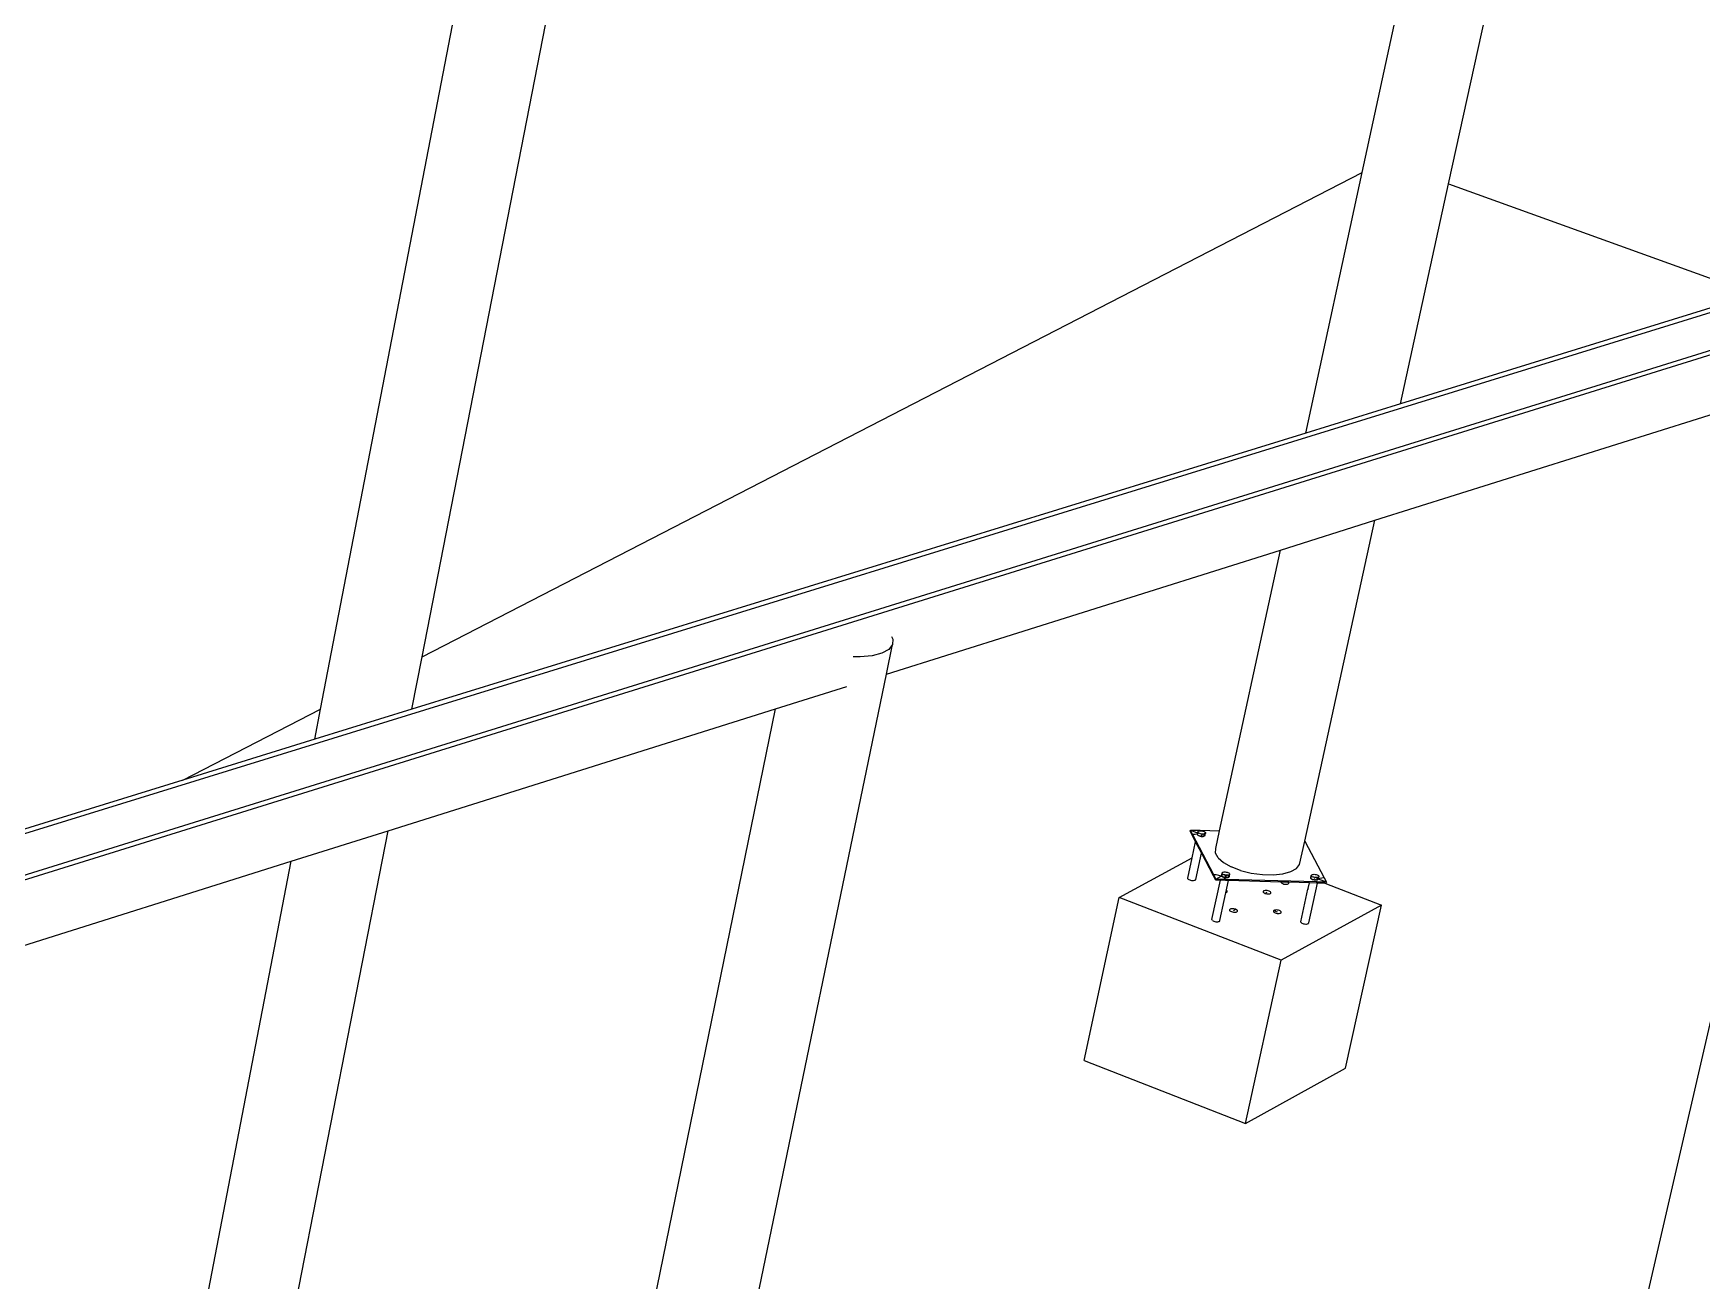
# Model space of a CAD drawing. Header units: inches. Extents: x -1339 to 1886, y -1058 to 789.
# Drawn here: x 1034.2 to 1274.2, y 290.7 to 470.2 of the extents above; entities that cross this region are included whole.
import ezdxf

# ---------------------------------------------------------------- set-up
doc = ezdxf.new("R2010")
doc.units = ezdxf.units.IN
doc.header["$MEASUREMENT"] = 0

msp = doc.modelspace()

# ---------------------------------------------------------------- linework, layer by layer
for p, q in [((1606.44, 532.39), (-531.31, -128.81)), ((-522.9, -135.29), (1614.06, 529.96)), ((1614.95, 529.68), (-521.92, -136.05)), ((1225.4, 450.18), (1239.31, 514.42)), ((1237.83, 448.54), (1251.77, 512.28)), ((1075.55, 372.95), (1097.94, 489.12)), ((1090.15, 380.47), (1110.9, 486.83)), ((1090.15, 380.47), (1225.4, 450.18)), ((1217.28, 412.66), (1225.4, 450.18)), ((1230.9, 416.87), (1237.83, 448.54)), ((1237.83, 448.54), (1281.9, 432.64)), ((1281.9, 432.64), (1230.9, 416.87)), ((1227.23, 400.12), (1297.21, 422.14)), ((1230.9, 416.87), (1217.28, 412.66)), ((1261.13, 265.57), (1296.06, 417.18)), ((1217.28, 412.66), (1088.68, 372.92)), ((1213.63, 395.84), (1227.23, 400.12)), ((1217.13, 353.95), (1227.23, 400.12)), ((1156.96, 378), (1213.63, 395.84)), ((1204.88, 355.43), (1213.63, 395.84)), ((1156.96, 378), (1157.84, 382.23)), ((1157.84, 382.23), (1157.28, 381.54)), ((1157.7, 383.38), (1157.9, 383)), ((1157.9, 383), (1157.84, 382.23)), ((1088.68, 372.92), (1090.15, 380.47)), ((1153.2, 380.45), (1152.16, 380.48)), ((1154.88, 380.62), (1153.2, 380.45)), ((1156.28, 380.99), (1154.88, 380.62)), ((1157.28, 381.54), (1156.28, 380.99)), ((1123.17, 214.82), (1156.96, 378)), ((1140.98, 372.97), (1151.28, 376.22)), ((1055.74, 362.74), (1075.55, 372.95)), ((1074.72, 368.6), (1075.55, 372.95)), ((1088.68, 372.92), (1074.72, 368.6)), ((1085.27, 355.44), (1140.98, 372.97)), ((1107.47, 209.05), (1140.98, 372.97)), ((1074.72, 368.6), (1055.74, 362.74)), ((1055.74, 362.74), (931.05, 324.2)), ((1069.47, 274.44), (1085.27, 355.44)), ((1071.33, 351.05), (1085.27, 355.44)), ((1200.64, 355.39), (1200.68, 355.55)), ((1200.97, 354.77), (1200.64, 355.39)), ((1201, 354.93), (1200.68, 355.55)), ((1200.68, 355.55), (1202.08, 355.51)), ((1200.68, 355.55), (1201.82, 355.11)), ((1200.68, 355.55), (1201.82, 355.11)), ((1200.68, 355.55), (1201.82, 355.11)), ((1201.71, 355.01), (1201.77, 355.28)), ((1201.77, 355.28), (1201.79, 355.33)), ((1201.78, 355.21), (1201.77, 355.28)), ((1201.83, 355.15), (1201.78, 355.21)), ((1201.79, 355.33), (1201.85, 355.38)), ((1201.85, 355.38), (1201.94, 355.41)), ((1201.94, 355.41), (1202.06, 355.43)), ((1202.06, 355.43), (1202.09, 355.43)), ((1202.09, 355.43), (1202.08, 355.51)), ((1202.08, 355.51), (1204.88, 355.43)), ((1202.09, 355.43), (1202.19, 355.44)), ((1202.19, 355.44), (1202.33, 355.43)), ((1202.33, 355.43), (1202.48, 355.4)), ((1202.48, 355.4), (1202.61, 355.36)), ((1202.61, 355.36), (1202.72, 355.3)), ((1202.72, 355.3), (1202.8, 355.25)), ((1202.8, 355.25), (1202.85, 355.18)), ((1204.33, 352.88), (1204.88, 355.43)), ((1200.94, 351.53), (1201.44, 353.85)), ((1200.97, 354.77), (1201, 354.93)), ((1201.44, 353.85), (1200.97, 354.77)), ((1201, 354.93), (1201.35, 354.94)), ((1204.04, 349.11), (1201, 354.93)), ((1201.35, 354.94), (1201.66, 354.99)), ((1202.27, 352.27), (1201.44, 353.85)), ((1201.66, 354.99), (1201.71, 355.01)), ((1201.7, 355.01), (1201.68, 354.95)), ((1201.7, 355.01), (1201.68, 354.95)), ((1201.7, 355.01), (1201.68, 354.95)), ((1201.7, 355), (1201.68, 354.94)), ((1201.68, 354.95), (1201.69, 354.89)), ((1201.68, 354.95), (1201.69, 354.89)), ((1201.68, 354.95), (1201.69, 354.89)), ((1201.68, 354.94), (1201.69, 354.88)), ((1201.75, 354.82), (1201.69, 354.88)), ((1201.76, 355.06), (1201.7, 355.01)), ((1201.76, 355.06), (1201.7, 355.01)), ((1201.76, 355.06), (1201.7, 355.01)), ((1201.7, 354.95), (1201.72, 355)), ((1201.71, 355), (1201.7, 355)), ((1201.7, 354.95), (1201.71, 355)), ((1201.71, 354.89), (1201.7, 354.95)), ((1201.71, 355.01), (1201.72, 355.02)), ((1201.72, 355.02), (1201.71, 355)), ((1201.71, 355), (1201.71, 355.01)), ((1201.76, 354.83), (1201.71, 354.89)), ((1201.77, 355.05), (1201.72, 355.02)), ((1201.72, 355), (1201.74, 355.02)), ((1201.72, 355.02), (1201.74, 355.02)), ((1201.74, 355.02), (1201.78, 355.05)), ((1201.74, 355.02), (1201.81, 355.05)), ((1201.75, 354.82), (1201.83, 354.75)), ((1201.81, 355.08), (1201.76, 355.06)), ((1201.81, 355.08), (1201.76, 355.06)), ((1201.81, 355.08), (1201.76, 355.06)), ((1201.76, 354.83), (1201.84, 354.77)), ((1201.81, 355.07), (1201.77, 355.05)), ((1201.78, 355.05), (1201.81, 355.06)), ((1201.91, 355.09), (1201.83, 355.15)), ((1201.83, 354.75), (1201.95, 354.7)), ((1201.84, 354.77), (1201.95, 354.72)), ((1202.02, 355.04), (1201.91, 355.09)), ((1202.08, 354.67), (1201.95, 354.72)), ((1201.95, 354.7), (1202.08, 354.66)), ((1202.16, 355), (1202.02, 355.04)), ((1202.08, 354.67), (1202.23, 354.65)), ((1202.08, 354.66), (1202.23, 354.63)), ((1202.3, 354.97), (1202.16, 355)), ((1202.37, 354.63), (1202.23, 354.65)), ((1202.23, 354.63), (1202.38, 354.62)), ((1202.27, 354.86), (1202.42, 354.86)), ((1202.37, 354.63), (1202.27, 354.83)), ((1202.41, 354.96), (1202.28, 354.89)), ((1202.41, 354.96), (1202.28, 354.89)), ((1202.41, 354.96), (1202.28, 354.89)), ((1202.44, 354.96), (1202.3, 354.97)), ((1202.37, 354.63), (1202.5, 354.64)), ((1202.38, 354.62), (1202.37, 354.63)), ((1202.37, 354.63), (1202.51, 354.63)), ((1202.37, 354.63), (1202.51, 354.63)), ((1202.37, 354.63), (1202.51, 354.63)), ((1202.57, 354.97), (1202.44, 354.96)), ((1202.62, 354.66), (1202.5, 354.64)), ((1202.51, 354.63), (1202.63, 354.65)), ((1202.51, 354.63), (1202.63, 354.65)), ((1202.51, 354.63), (1202.63, 354.65)), ((1202.55, 354.86), (1202.66, 354.85)), ((1202.65, 354.98), (1202.57, 354.97)), ((1202.62, 354.66), (1202.71, 354.69)), ((1202.63, 354.65), (1202.73, 354.69)), ((1202.63, 354.65), (1202.73, 354.69)), ((1202.63, 354.65), (1202.73, 354.69)), ((1202.69, 354.99), (1202.65, 354.98)), ((1202.65, 354.98), (1202.68, 354.95)), ((1202.67, 354.97), (1202.65, 354.98)), ((1202.65, 354.98), (1202.65, 354.98)), ((1202.69, 354.96), (1202.66, 354.98)), ((1202.69, 354.96), (1202.66, 354.98)), ((1202.69, 354.96), (1202.66, 354.98)), ((1202.69, 354.96), (1202.67, 354.97)), ((1202.78, 355.02), (1202.69, 354.99)), ((1202.77, 354.74), (1202.71, 354.69)), ((1202.73, 354.69), (1202.79, 354.74)), ((1202.73, 354.69), (1202.79, 354.74)), ((1202.73, 354.69), (1202.79, 354.74)), ((1202.75, 354.89), (1202.78, 354.86)), ((1202.75, 354.85), (1202.78, 354.85)), ((1202.8, 354.85), (1202.76, 354.91)), ((1202.8, 354.86), (1202.76, 354.91)), ((1202.8, 354.86), (1202.76, 354.91)), ((1202.8, 354.86), (1202.76, 354.91)), ((1202.79, 354.8), (1202.77, 354.74)), ((1202.84, 355.07), (1202.78, 355.02)), ((1202.78, 354.86), (1202.78, 354.85)), ((1202.78, 354.85), (1202.79, 354.8)), ((1202.78, 354.85), (1202.8, 354.85)), ((1202.79, 354.8), (1202.87, 355.12)), ((1202.79, 354.74), (1202.81, 354.79)), ((1202.79, 354.74), (1202.81, 354.79)), ((1202.79, 354.74), (1202.81, 354.79)), ((1202.8, 354.85), (1202.8, 354.86)), ((1202.8, 354.85), (1202.8, 354.86)), ((1202.8, 354.85), (1202.8, 354.86)), ((1202.8, 354.85), (1202.8, 354.85)), ((1202.8, 354.85), (1202.8, 354.85)), ((1202.8, 354.85), (1202.8, 354.85)), ((1202.81, 354.79), (1202.8, 354.85)), ((1202.81, 354.79), (1202.8, 354.85)), ((1202.81, 354.79), (1202.8, 354.85)), ((1202.87, 355.12), (1202.84, 355.07)), ((1202.85, 355.18), (1202.87, 355.12)), ((1204.3, 352.23), (1204.33, 352.88)), ((1216.4, 350.6), (1217.13, 353.95)), ((1217.13, 353.95), (1219.94, 348.66)), ((981.98, 322.93), (1071.33, 351.05)), ((1056.78, 275.51), (1071.33, 351.05)), ((1190.42, 345.83), (1200.94, 351.53)), ((1200.31, 348.61), (1200.94, 351.53)), ((1201.45, 348.45), (1202.27, 352.24)), ((1202.26, 352.24), (1202.27, 352.24)), ((1202.27, 352.24), (1202.27, 352.27)), ((1202.28, 352.25), (1202.27, 352.27)), ((1202.27, 352.24), (1202.28, 352.25)), ((1204, 348.96), (1202.28, 352.25)), ((1204.68, 351.54), (1204.3, 352.23)), ((1204.68, 351.54), (1205.44, 350.86)), ((1205.44, 350.86), (1206.55, 350.24)), ((1215.96, 350.02), (1216.4, 350.6)), ((1200.33, 348.54), (1200.31, 348.61)), ((1200.38, 348.48), (1200.33, 348.54)), ((1200.38, 348.48), (1200.46, 348.42)), ((1200.46, 348.42), (1200.58, 348.37)), ((1200.58, 348.37), (1200.71, 348.32)), ((1200.71, 348.32), (1200.86, 348.29)), ((1200.86, 348.29), (1201.01, 348.28)), ((1201.01, 348.28), (1201.15, 348.29)), ((1201.15, 348.29), (1201.27, 348.31)), ((1201.27, 348.31), (1201.36, 348.34)), ((1201.36, 348.34), (1201.42, 348.39)), ((1201.42, 348.39), (1201.45, 348.45)), ((1201.45, 348.45), (1201.44, 348.48)), ((1203.78, 342.67), (1205.01, 348.31)), ((1204, 348.96), (1204.04, 349.11)), ((1204.33, 348.33), (1204, 348.96)), ((1204.41, 349.08), (1204.04, 349.11)), ((1204.36, 348.49), (1204.04, 349.11)), ((1204.33, 348.33), (1204.36, 348.49)), ((1205.01, 348.31), (1204.33, 348.33)), ((1204.36, 348.49), (1205.12, 348.9)), ((1204.36, 348.49), (1205.12, 348.9)), ((1204.36, 348.49), (1205.12, 348.9)), ((1205.76, 348.45), (1204.36, 348.49)), ((1204.78, 349.01), (1204.41, 349.08)), ((1205.12, 348.9), (1204.78, 349.01)), ((1204.92, 342.51), (1206.17, 348.28)), ((1205.73, 348.29), (1205.01, 348.31)), ((1205.41, 348.77), (1205.12, 348.9)), ((1205.18, 349.09), (1205.15, 349.03)), ((1205.18, 349.09), (1205.15, 349.03)), ((1205.18, 349.09), (1205.15, 349.03)), ((1205.15, 349.03), (1205.17, 348.96)), ((1205.15, 349.03), (1205.17, 348.96)), ((1205.15, 349.03), (1205.17, 348.96)), ((1205.18, 349.08), (1205.16, 349.02)), ((1205.17, 348.96), (1205.16, 349.02)), ((1205.17, 349.03), (1205.2, 349.08)), ((1205.17, 349.03), (1205.19, 349.08)), ((1205.19, 348.96), (1205.17, 349.03)), ((1205.23, 348.89), (1205.17, 348.96)), ((1205.24, 349.14), (1205.18, 349.09)), ((1205.24, 349.14), (1205.18, 349.09)), ((1205.24, 349.14), (1205.18, 349.09)), ((1205.19, 349.08), (1205.18, 349.08)), ((1205.19, 349.08), (1205.24, 349.35)), ((1205.24, 349.13), (1205.19, 349.08)), ((1205.24, 348.9), (1205.19, 348.96)), ((1205.2, 349.08), (1205.26, 349.13)), ((1205.23, 348.89), (1205.31, 348.83)), ((1205.24, 349.35), (1205.27, 349.41)), ((1205.26, 349.29), (1205.24, 349.35)), ((1205.33, 349.17), (1205.24, 349.14)), ((1205.33, 349.17), (1205.24, 349.14)), ((1205.33, 349.17), (1205.24, 349.14)), ((1205.34, 349.16), (1205.24, 349.13)), ((1205.32, 348.84), (1205.24, 348.9)), ((1205.31, 349.23), (1205.26, 349.29)), ((1205.26, 349.13), (1205.35, 349.16)), ((1205.27, 349.41), (1205.33, 349.46)), ((1205.39, 349.17), (1205.31, 349.23)), ((1205.31, 348.83), (1205.43, 348.78)), ((1205.32, 348.84), (1205.43, 348.79)), ((1205.33, 349.46), (1205.42, 349.49)), ((1205.34, 349.17), (1205.33, 349.17)), ((1205.34, 349.17), (1205.33, 349.17)), ((1205.34, 349.17), (1205.33, 349.17)), ((1205.35, 349.17), (1205.34, 349.17)), ((1205.35, 349.17), (1205.34, 349.17)), ((1205.35, 349.17), (1205.34, 349.17)), ((1205.35, 349.16), (1205.34, 349.16)), ((1205.39, 349.17), (1205.35, 349.17)), ((1205.35, 349.17), (1205.35, 349.16)), ((1205.35, 349.16), (1205.35, 349.16)), ((1205.5, 349.12), (1205.39, 349.17)), ((1205.39, 349.17), (1205.39, 349.17)), ((1205.63, 348.61), (1205.41, 348.77)), ((1205.42, 349.49), (1205.54, 349.51)), ((1205.43, 348.79), (1205.56, 348.75)), ((1205.43, 348.78), (1205.56, 348.73)), ((1205.64, 349.08), (1205.5, 349.12)), ((1205.54, 349.51), (1205.67, 349.52)), ((1205.71, 348.72), (1205.56, 348.75)), ((1205.56, 348.73), (1205.71, 348.71)), ((1205.76, 348.45), (1205.63, 348.61)), ((1205.66, 349.07), (1205.64, 349.08)), ((1205.78, 349.05), (1205.66, 349.07)), ((1205.66, 349.07), (1205.73, 348.94)), ((1205.67, 349.52), (1205.81, 349.5)), ((1205.85, 348.71), (1205.71, 348.72)), ((1205.71, 348.71), (1205.86, 348.69)), ((1205.89, 349.04), (1205.73, 348.95)), ((1205.89, 349.04), (1205.73, 348.95)), ((1205.89, 349.04), (1205.73, 348.95)), ((1206.03, 348.93), (1205.73, 348.94)), ((1205.85, 348.71), (1205.73, 348.94)), ((1205.73, 348.29), (1205.76, 348.45)), ((1206.17, 348.28), (1205.73, 348.29)), ((1218.87, 348.07), (1205.76, 348.45)), ((1205.92, 349.04), (1205.78, 349.05)), ((1205.81, 349.5), (1205.96, 349.48)), ((1205.99, 348.71), (1205.85, 348.71)), ((1205.85, 348.7), (1205.99, 348.71)), ((1205.85, 348.7), (1205.99, 348.71)), ((1205.85, 348.7), (1205.99, 348.71)), ((1205.86, 348.69), (1206, 348.7)), ((1206.06, 349.04), (1205.92, 349.04)), ((1205.96, 349.48), (1206.09, 349.43)), ((1205.99, 348.71), (1206.1, 348.73)), ((1205.99, 348.71), (1206.12, 348.73)), ((1205.99, 348.71), (1206.12, 348.73)), ((1205.99, 348.71), (1206.12, 348.73)), ((1206, 348.7), (1206.12, 348.72)), ((1206.17, 349.06), (1206.06, 349.04)), ((1206.09, 349.43), (1206.2, 349.38)), ((1206.19, 348.77), (1206.1, 348.73)), ((1206.12, 348.73), (1206.21, 348.76)), ((1206.12, 348.73), (1206.21, 348.76)), ((1206.12, 348.73), (1206.21, 348.76)), ((1206.12, 348.72), (1206.21, 348.75)), ((1206.26, 348.92), (1206.14, 348.93)), ((1206.27, 349.1), (1206.17, 349.06)), ((1206.23, 349), (1206.17, 349.04)), ((1206.23, 349), (1206.17, 349.04)), ((1206.23, 349), (1206.17, 349.04)), ((1206.17, 349.03), (1206.21, 349)), ((1213.7, 348.06), (1206.17, 348.28)), ((1206.25, 348.82), (1206.19, 348.77)), ((1206.2, 349.38), (1206.28, 349.32)), ((1206.21, 349), (1206.26, 348.93)), ((1206.21, 348.76), (1206.27, 348.81)), ((1206.21, 348.76), (1206.27, 348.81)), ((1206.21, 348.76), (1206.27, 348.81)), ((1206.21, 348.75), (1206.28, 348.8)), ((1206.28, 348.93), (1206.23, 349)), ((1206.28, 348.93), (1206.23, 349)), ((1206.28, 348.93), (1206.23, 349)), ((1206.28, 348.87), (1206.25, 348.82)), ((1206.26, 348.93), (1206.26, 348.92)), ((1206.26, 348.92), (1206.28, 348.87)), ((1206.26, 348.92), (1206.29, 348.92)), ((1206.32, 349.14), (1206.27, 349.1)), ((1206.27, 348.81), (1206.3, 348.87)), ((1206.27, 348.81), (1206.3, 348.87)), ((1206.27, 348.81), (1206.3, 348.87)), ((1206.28, 349.32), (1206.33, 349.26)), ((1206.28, 348.92), (1206.28, 348.93)), ((1206.28, 348.93), (1206.28, 348.93)), ((1206.28, 348.92), (1206.28, 348.93)), ((1206.28, 348.93), (1206.28, 348.93)), ((1206.28, 348.92), (1206.28, 348.93)), ((1206.28, 348.93), (1206.28, 348.93)), ((1206.28, 348.87), (1206.29, 348.92)), ((1206.3, 348.87), (1206.28, 348.92)), ((1206.3, 348.87), (1206.28, 348.92)), ((1206.3, 348.87), (1206.28, 348.92)), ((1206.28, 348.8), (1206.3, 348.86)), ((1206.29, 348.92), (1206.35, 349.2)), ((1206.3, 348.86), (1206.29, 348.92)), ((1206.29, 348.92), (1206.29, 348.92)), ((1206.35, 349.2), (1206.32, 349.14)), ((1206.33, 349.26), (1206.35, 349.2)), ((1207.91, 349.73), (1206.55, 350.24)), ((1207.91, 349.73), (1209.44, 349.35)), ((1209.44, 349.35), (1211.04, 349.14)), ((1211.04, 349.14), (1212.59, 349.1)), ((1212.59, 349.1), (1213.98, 349.25)), ((1213.7, 348.06), (1213.72, 348.01)), ((1214.78, 348.03), (1213.7, 348.06)), ((1213.72, 348.01), (1213.77, 347.94)), ((1213.98, 349.25), (1215.13, 349.56)), ((1214.82, 347.97), (1214.78, 348.03)), ((1214.86, 348.03), (1214.78, 348.03)), ((1214.84, 347.91), (1214.86, 348.03)), ((1217.82, 347.94), (1214.86, 348.03)), ((1215.13, 349.56), (1215.96, 350.02)), ((1218, 348.75), (1217.97, 348.69)), ((1218, 348.75), (1217.97, 348.69)), ((1218, 348.75), (1217.97, 348.69)), ((1217.97, 348.69), (1217.99, 348.63)), ((1217.97, 348.69), (1217.99, 348.63)), ((1217.97, 348.69), (1217.99, 348.63)), ((1218.03, 348.57), (1217.97, 348.63)), ((1217.99, 348.69), (1218.06, 349.02)), ((1217.99, 348.69), (1218.02, 348.74)), ((1218.01, 348.63), (1217.99, 348.69)), ((1218.06, 348.8), (1218, 348.75)), ((1218.06, 348.8), (1218, 348.75)), ((1218.06, 348.8), (1218, 348.75)), ((1218.06, 348.56), (1218.01, 348.63)), ((1218.02, 348.74), (1218.07, 348.79)), ((1218.03, 348.57), (1218.11, 348.51)), ((1218.06, 349.02), (1218.09, 349.07)), ((1218.08, 348.95), (1218.06, 349.02)), ((1218.11, 348.82), (1218.06, 348.8)), ((1218.11, 348.82), (1218.06, 348.8)), ((1218.11, 348.82), (1218.06, 348.8)), ((1218.06, 348.56), (1218.14, 348.5)), ((1218.07, 348.79), (1218.11, 348.8)), ((1218.13, 348.89), (1218.08, 348.95)), ((1218.09, 349.07), (1218.15, 349.12)), ((1218.11, 348.51), (1218.23, 348.45)), ((1218.21, 348.83), (1218.13, 348.89)), ((1218.25, 348.45), (1218.14, 348.5)), ((1218.15, 349.12), (1218.24, 349.15)), ((1218.33, 348.78), (1218.21, 348.83)), ((1218.23, 348.45), (1218.37, 348.41)), ((1218.24, 349.15), (1218.35, 349.17)), ((1218.25, 348.45), (1218.39, 348.41)), ((1218.46, 348.74), (1218.33, 348.78)), ((1218.35, 349.17), (1218.49, 349.18)), ((1218.37, 348.41), (1218.51, 348.38)), ((1218.53, 348.38), (1218.39, 348.41)), ((1218.6, 348.71), (1218.46, 348.74)), ((1218.49, 349.18), (1218.63, 349.17)), ((1218.51, 348.38), (1218.66, 348.37)), ((1218.53, 348.38), (1218.67, 348.37)), ((1218.58, 348.63), (1218.54, 348.61)), ((1218.58, 348.63), (1218.54, 348.61)), ((1218.58, 348.63), (1218.54, 348.61)), ((1218.58, 348.6), (1218.55, 348.6)), ((1218.57, 348.57), (1218.55, 348.6)), ((1218.74, 348.7), (1218.6, 348.71)), ((1218.63, 349.17), (1218.78, 349.14)), ((1218.66, 348.37), (1218.67, 348.37)), ((1218.8, 348.37), (1218.67, 348.37)), ((1218.68, 348.36), (1218.82, 348.37)), ((1218.68, 348.36), (1218.82, 348.37)), ((1218.68, 348.36), (1218.82, 348.37)), ((1218.88, 348.7), (1218.74, 348.7)), ((1218.78, 349.14), (1218.91, 349.1)), ((1218.82, 348.37), (1218.94, 348.39)), ((1218.82, 348.37), (1218.94, 348.39)), ((1218.82, 348.37), (1218.94, 348.39)), ((1218.89, 348.38), (1218.83, 348.23)), ((1218.83, 348.23), (1218.87, 348.07)), ((1218.83, 347.91), (1218.87, 348.07)), ((1219.08, 348.59), (1218.85, 348.59)), ((1220.27, 348.03), (1218.87, 348.07)), ((1218.95, 348.72), (1218.88, 348.7)), ((1218.91, 348.39), (1218.89, 348.38)), ((1218.91, 349.1), (1219.02, 349.04)), ((1219.05, 348.5), (1218.91, 348.39)), ((1218.91, 348.39), (1218.92, 348.4)), ((1218.94, 348.39), (1219.03, 348.42)), ((1218.94, 348.39), (1219.03, 348.42)), ((1218.94, 348.39), (1219.03, 348.42)), ((1218.95, 348.72), (1219.03, 348.66)), ((1218.96, 348.72), (1218.95, 348.72)), ((1219.03, 348.67), (1218.96, 348.72)), ((1219, 348.72), (1218.96, 348.72)), ((1219.05, 348.66), (1218.96, 348.72)), ((1219.05, 348.66), (1218.96, 348.72)), ((1219.05, 348.66), (1218.96, 348.72)), ((1219.09, 348.76), (1219, 348.72)), ((1219.02, 349.04), (1219.1, 348.99)), ((1219.02, 348.43), (1219.03, 348.44)), ((1219.09, 348.6), (1219.03, 348.67)), ((1219.03, 348.66), (1219.08, 348.59)), ((1219.03, 348.44), (1219.07, 348.48)), ((1219.03, 348.42), (1219.09, 348.47)), ((1219.03, 348.42), (1219.09, 348.47)), ((1219.03, 348.42), (1219.09, 348.47)), ((1219.1, 348.59), (1219.05, 348.66)), ((1219.1, 348.59), (1219.05, 348.66)), ((1219.1, 348.59), (1219.05, 348.66)), ((1219.09, 348.52), (1219.05, 348.5)), ((1219.08, 348.49), (1219.05, 348.5)), ((1219.08, 348.49), (1219.05, 348.5)), ((1219.08, 348.49), (1219.05, 348.5)), ((1219.07, 348.48), (1219.09, 348.52)), ((1219.08, 348.48), (1219.07, 348.48)), ((1219.08, 348.59), (1219.1, 348.53)), ((1219.08, 348.59), (1219.08, 348.59)), ((1219.08, 348.48), (1219.1, 348.52)), ((1219.08, 348.49), (1219.08, 348.49)), ((1219.1, 348.48), (1219.08, 348.49)), ((1219.08, 348.49), (1219.08, 348.49)), ((1219.1, 348.48), (1219.08, 348.49)), ((1219.08, 348.49), (1219.08, 348.49)), ((1219.1, 348.48), (1219.08, 348.49)), ((1219.15, 348.81), (1219.09, 348.76)), ((1219.1, 348.55), (1219.09, 348.6)), ((1219.1, 348.53), (1219.09, 348.52)), ((1219.1, 348.52), (1219.09, 348.52)), ((1219.09, 348.47), (1219.1, 348.48)), ((1219.09, 348.47), (1219.1, 348.48)), ((1219.09, 348.47), (1219.1, 348.48)), ((1219.1, 348.99), (1219.15, 348.92)), ((1219.1, 348.55), (1219.17, 348.86)), ((1219.28, 348.59), (1219.1, 348.52)), ((1219.1, 348.59), (1219.1, 348.59)), ((1219.12, 348.53), (1219.1, 348.59)), ((1219.1, 348.59), (1219.1, 348.59)), ((1219.1, 348.59), (1219.1, 348.59)), ((1219.12, 348.53), (1219.1, 348.59)), ((1219.1, 348.59), (1219.1, 348.59)), ((1219.1, 348.59), (1219.1, 348.59)), ((1219.12, 348.53), (1219.1, 348.59)), ((1219.1, 348.59), (1219.1, 348.59)), ((1219.1, 348.54), (1219.1, 348.55)), ((1219.1, 348.53), (1219.1, 348.55)), ((1219.1, 348.52), (1219.1, 348.54)), ((1219.1, 348.48), (1219.12, 348.53)), ((1219.1, 348.48), (1219.12, 348.53)), ((1219.1, 348.48), (1219.12, 348.53)), ((1220.27, 348.03), (1219.1, 348.48)), ((1220.27, 348.03), (1219.1, 348.48)), ((1220.27, 348.03), (1219.1, 348.48)), ((1219.15, 348.92), (1219.17, 348.86)), ((1219.17, 348.86), (1219.15, 348.81)), ((1219.59, 348.64), (1219.28, 348.59)), ((1219.94, 348.66), (1219.59, 348.64)), ((1219.94, 348.66), (1220.27, 348.03)), ((1220.24, 347.87), (1220.27, 348.03)), ((1185.4, 322.4), (1190.42, 345.83)), ((1213.74, 336.82), (1190.42, 345.83)), ((1205.79, 346.55), (1205.81, 346.56)), ((1205.79, 346.55), (1205.81, 346.56)), ((1205.79, 346.55), (1205.81, 346.56)), ((1205.81, 346.63), (1205.91, 346.59)), ((1205.81, 346.63), (1205.91, 346.59)), ((1205.81, 346.63), (1205.91, 346.59)), ((1205.81, 346.56), (1205.91, 346.59)), ((1205.81, 346.56), (1205.91, 346.59)), ((1205.81, 346.56), (1205.91, 346.59)), ((1205.92, 346.83), (1205.86, 346.87)), ((1205.92, 346.83), (1205.86, 346.87)), ((1205.92, 346.83), (1205.86, 346.87)), ((1205.91, 346.59), (1205.97, 346.64)), ((1205.91, 346.59), (1205.97, 346.64)), ((1205.91, 346.59), (1205.97, 346.64)), ((1205.98, 346.76), (1205.92, 346.83)), ((1205.98, 346.76), (1205.92, 346.83)), ((1205.98, 346.76), (1205.92, 346.83)), ((1205.97, 346.64), (1205.99, 346.7)), ((1205.97, 346.64), (1205.99, 346.7)), ((1205.97, 346.64), (1205.99, 346.7)), ((1205.99, 346.7), (1205.98, 346.76)), ((1205.99, 346.7), (1205.98, 346.76)), ((1205.99, 346.7), (1205.98, 346.76)), ((1211.17, 346.74), (1211.14, 346.68)), ((1211.14, 346.68), (1211.16, 346.61)), ((1211.16, 346.61), (1211.21, 346.55)), ((1211.23, 346.78), (1211.17, 346.74)), ((1211.21, 346.55), (1211.3, 346.49)), ((1211.32, 346.82), (1211.23, 346.78)), ((1211.3, 346.49), (1211.41, 346.43)), ((1211.44, 346.84), (1211.32, 346.82)), ((1211.41, 346.43), (1211.71, 346.6)), ((1211.41, 346.43), (1211.71, 346.6)), ((1211.41, 346.43), (1211.71, 346.6)), ((1211.41, 346.43), (1211.55, 346.39)), ((1211.58, 346.84), (1211.44, 346.84)), ((1211.55, 346.39), (1211.69, 346.36)), ((1211.73, 346.83), (1211.58, 346.84)), ((1211.69, 346.36), (1211.84, 346.35)), ((1211.88, 346.8), (1211.73, 346.83)), ((1211.84, 346.35), (1211.98, 346.35)), ((1212.01, 346.76), (1211.88, 346.8)), ((1211.98, 346.35), (1212.1, 346.38)), ((1212.13, 346.71), (1212.01, 346.76)), ((1212.1, 346.38), (1212.2, 346.41)), ((1212.21, 346.65), (1212.13, 346.71)), ((1212.2, 346.41), (1212.26, 346.46)), ((1212.27, 346.58), (1212.21, 346.65)), ((1212.26, 346.46), (1212.28, 346.52)), ((1212.28, 346.52), (1212.27, 346.58)), ((1213.77, 347.94), (1213.86, 347.88)), ((1213.86, 347.88), (1213.97, 347.83)), ((1213.97, 347.83), (1214.11, 347.78)), ((1214.11, 347.78), (1214.25, 347.76)), ((1214.25, 347.76), (1214.4, 347.74)), ((1214.4, 347.74), (1214.54, 347.75)), ((1214.54, 347.75), (1214.66, 347.77)), ((1214.66, 347.77), (1214.75, 347.8)), ((1214.75, 347.8), (1214.82, 347.85)), ((1214.84, 347.91), (1214.82, 347.97)), ((1214.82, 347.85), (1214.84, 347.91)), ((1216.57, 342.35), (1217.6, 347.06)), ((1217.63, 347.12), (1217.6, 347.06)), ((1217.6, 347.06), (1217.62, 347)), ((1217.62, 347), (1217.65, 347.14)), ((1217.65, 347.14), (1217.63, 347.12)), ((1217.65, 347.14), (1217.82, 347.94)), ((1217.71, 342.19), (1218.96, 347.91)), ((1218.83, 347.91), (1217.82, 347.94)), ((1218.96, 347.91), (1218.83, 347.91)), ((1220.01, 347.88), (1218.96, 347.91)), ((1220.01, 347.88), (1228.2, 344.74)), ((1220.24, 347.87), (1220.01, 347.88)), ((1206.34, 344.11), (1206.32, 344.05)), ((1206.34, 344.11), (1206.32, 344.05)), ((1206.34, 344.11), (1206.32, 344.05)), ((1206.32, 344.05), (1206.33, 343.99)), ((1206.32, 344.05), (1206.33, 343.99)), ((1206.32, 344.05), (1206.33, 343.99)), ((1206.33, 343.99), (1206.38, 343.92)), ((1206.33, 343.99), (1206.38, 343.92)), ((1206.33, 343.99), (1206.38, 343.92)), ((1206.4, 344.16), (1206.34, 344.11)), ((1206.4, 344.16), (1206.34, 344.11)), ((1206.4, 344.16), (1206.34, 344.11)), ((1206.38, 343.92), (1206.47, 343.86)), ((1206.38, 343.92), (1206.47, 343.86)), ((1206.38, 343.92), (1206.47, 343.86)), ((1206.5, 344.19), (1206.4, 344.16)), ((1206.5, 344.19), (1206.4, 344.16)), ((1206.5, 344.19), (1206.4, 344.16)), ((1206.47, 343.86), (1206.59, 343.81)), ((1206.47, 343.86), (1206.59, 343.81)), ((1206.47, 343.86), (1206.59, 343.81)), ((1206.62, 344.21), (1206.5, 344.19)), ((1206.62, 344.21), (1206.5, 344.19)), ((1206.62, 344.21), (1206.5, 344.19)), ((1206.59, 343.81), (1206.72, 343.76)), ((1206.59, 343.81), (1206.72, 343.76)), ((1206.59, 343.81), (1206.72, 343.76)), ((1206.76, 344.22), (1206.62, 344.21)), ((1206.76, 344.22), (1206.62, 344.21)), ((1206.76, 344.22), (1206.62, 344.21)), ((1206.72, 343.76), (1206.87, 343.74)), ((1206.72, 343.76), (1206.87, 343.74)), ((1206.72, 343.76), (1206.87, 343.74)), ((1206.91, 344.21), (1206.76, 344.22)), ((1206.91, 344.21), (1206.76, 344.22)), ((1206.91, 344.21), (1206.76, 344.22)), ((1206.87, 343.74), (1207.02, 343.72)), ((1206.87, 343.74), (1207.02, 343.72)), ((1206.87, 343.74), (1207.02, 343.72)), ((1206.89, 343.97), (1207.19, 344.14)), ((1206.89, 343.97), (1207.19, 344.14)), ((1206.89, 343.97), (1207.19, 344.14)), ((1207.05, 344.18), (1206.91, 344.21)), ((1207.05, 344.18), (1206.91, 344.21)), ((1207.05, 344.18), (1206.91, 344.21)), ((1207.02, 343.72), (1207.16, 343.73)), ((1207.02, 343.72), (1207.16, 343.73)), ((1207.02, 343.72), (1207.16, 343.73)), ((1207.19, 344.14), (1207.05, 344.18)), ((1207.19, 344.14), (1207.05, 344.18)), ((1207.19, 344.14), (1207.05, 344.18)), ((1207.16, 343.73), (1207.28, 343.75)), ((1207.16, 343.73), (1207.28, 343.75)), ((1207.16, 343.73), (1207.28, 343.75)), ((1207.3, 344.08), (1207.19, 344.14)), ((1207.3, 344.08), (1207.19, 344.14)), ((1207.3, 344.08), (1207.19, 344.14)), ((1207.28, 343.75), (1207.37, 343.78)), ((1207.28, 343.75), (1207.37, 343.78)), ((1207.28, 343.75), (1207.37, 343.78)), ((1207.39, 344.02), (1207.3, 344.08)), ((1207.39, 344.02), (1207.3, 344.08)), ((1207.39, 344.02), (1207.3, 344.08)), ((1207.37, 343.78), (1207.43, 343.83)), ((1207.37, 343.78), (1207.43, 343.83)), ((1207.37, 343.78), (1207.43, 343.83)), ((1207.44, 343.96), (1207.39, 344.02)), ((1207.44, 343.96), (1207.39, 344.02)), ((1207.44, 343.96), (1207.39, 344.02)), ((1207.43, 343.83), (1207.46, 343.89)), ((1207.43, 343.83), (1207.46, 343.89)), ((1207.43, 343.83), (1207.46, 343.89)), ((1207.46, 343.89), (1207.44, 343.96)), ((1207.46, 343.89), (1207.44, 343.96)), ((1207.46, 343.89), (1207.44, 343.96)), ((1212.64, 343.93), (1212.62, 343.87)), ((1212.64, 343.93), (1212.62, 343.87)), ((1212.64, 343.93), (1212.62, 343.87)), ((1212.62, 343.87), (1212.63, 343.8)), ((1212.62, 343.87), (1212.63, 343.8)), ((1212.62, 343.87), (1212.63, 343.8)), ((1212.63, 343.8), (1212.69, 343.74)), ((1212.63, 343.8), (1212.69, 343.74)), ((1212.63, 343.8), (1212.69, 343.74)), ((1212.7, 343.98), (1212.64, 343.93)), ((1212.7, 343.98), (1212.64, 343.93)), ((1212.7, 343.98), (1212.64, 343.93)), ((1212.69, 343.74), (1212.77, 343.68)), ((1212.69, 343.74), (1212.77, 343.68)), ((1212.69, 343.74), (1212.77, 343.68)), ((1212.8, 344.01), (1212.7, 343.98)), ((1212.8, 344.01), (1212.7, 343.98)), ((1212.8, 344.01), (1212.7, 343.98)), ((1212.7, 343.98), (1213.19, 343.79)), ((1212.7, 343.98), (1213.19, 343.79)), ((1212.7, 343.98), (1213.19, 343.79)), ((1212.77, 343.68), (1212.89, 343.62)), ((1212.77, 343.68), (1212.89, 343.62)), ((1212.77, 343.68), (1212.89, 343.62)), ((1212.92, 344.03), (1212.8, 344.01)), ((1212.92, 344.03), (1212.8, 344.01)), ((1212.92, 344.03), (1212.8, 344.01)), ((1212.89, 343.62), (1213.02, 343.58)), ((1212.89, 343.62), (1213.02, 343.58)), ((1212.89, 343.62), (1213.02, 343.58)), ((1213.06, 344.04), (1212.92, 344.03)), ((1213.06, 344.04), (1212.92, 344.03)), ((1213.06, 344.04), (1212.92, 344.03)), ((1213.02, 343.58), (1213.17, 343.55)), ((1213.02, 343.58), (1213.17, 343.55)), ((1213.02, 343.58), (1213.17, 343.55)), ((1213.21, 344.02), (1213.06, 344.04)), ((1213.21, 344.02), (1213.06, 344.04)), ((1213.21, 344.02), (1213.06, 344.04)), ((1213.17, 343.55), (1213.32, 343.54)), ((1213.17, 343.55), (1213.32, 343.54)), ((1213.17, 343.55), (1213.32, 343.54)), ((1213.35, 344), (1213.21, 344.02)), ((1213.35, 344), (1213.21, 344.02)), ((1213.35, 344), (1213.21, 344.02)), ((1213.32, 343.54), (1213.46, 343.54)), ((1213.32, 343.54), (1213.46, 343.54)), ((1213.32, 343.54), (1213.46, 343.54)), ((1213.49, 343.95), (1213.35, 344)), ((1213.49, 343.95), (1213.35, 344)), ((1213.49, 343.95), (1213.35, 344)), ((1213.46, 343.54), (1213.58, 343.57)), ((1213.46, 343.54), (1213.58, 343.57)), ((1213.46, 343.54), (1213.58, 343.57)), ((1213.6, 343.9), (1213.49, 343.95)), ((1213.6, 343.9), (1213.49, 343.95)), ((1213.6, 343.9), (1213.49, 343.95)), ((1213.58, 343.57), (1213.67, 343.6)), ((1213.58, 343.57), (1213.67, 343.6)), ((1213.58, 343.57), (1213.67, 343.6)), ((1213.69, 343.84), (1213.6, 343.9)), ((1213.69, 343.84), (1213.6, 343.9)), ((1213.69, 343.84), (1213.6, 343.9)), ((1213.67, 343.6), (1213.74, 343.65)), ((1213.67, 343.6), (1213.74, 343.65)), ((1213.67, 343.6), (1213.74, 343.65)), ((1213.74, 343.77), (1213.69, 343.84)), ((1213.74, 343.77), (1213.69, 343.84)), ((1213.74, 343.77), (1213.69, 343.84)), ((1228.2, 344.74), (1213.74, 336.82)), ((1213.76, 343.71), (1213.74, 343.77)), ((1213.76, 343.71), (1213.74, 343.77)), ((1213.76, 343.71), (1213.74, 343.77)), ((1213.74, 343.65), (1213.76, 343.71)), ((1213.74, 343.65), (1213.76, 343.71)), ((1213.74, 343.65), (1213.76, 343.71)), ((1223.01, 321.3), (1228.2, 344.74)), ((1203.8, 342.61), (1203.78, 342.67)), ((1203.85, 342.54), (1203.8, 342.61)), ((1203.85, 342.54), (1203.94, 342.48)), ((1203.94, 342.48), (1204.05, 342.43)), ((1204.05, 342.43), (1204.19, 342.38)), ((1204.19, 342.38), (1204.33, 342.36)), ((1204.33, 342.36), (1204.48, 342.34)), ((1204.48, 342.34), (1204.62, 342.35)), ((1204.62, 342.35), (1204.74, 342.37)), ((1204.74, 342.37), (1204.84, 342.4)), ((1204.84, 342.4), (1204.9, 342.45)), ((1204.9, 342.45), (1204.92, 342.51)), ((1204.92, 342.51), (1204.92, 342.54)), ((1216.58, 342.28), (1216.57, 342.35)), ((1216.64, 342.22), (1216.58, 342.28)), ((1216.64, 342.22), (1216.72, 342.16)), ((1216.72, 342.16), (1216.84, 342.1)), ((1216.84, 342.1), (1216.97, 342.06)), ((1216.97, 342.06), (1217.12, 342.03)), ((1217.12, 342.03), (1217.27, 342.02)), ((1217.27, 342.02), (1217.41, 342.02)), ((1217.41, 342.02), (1217.53, 342.04)), ((1217.53, 342.04), (1217.62, 342.08)), ((1217.62, 342.08), (1217.66, 342.11)), ((1217.66, 342.11), (1217.69, 342.13)), ((1217.69, 342.13), (1217.71, 342.19)), ((1217.71, 342.19), (1217.7, 342.21)), ((1208.59, 313.31), (1213.74, 336.82)), ((1185.4, 322.4), (1208.59, 313.31)), ((1208.59, 313.31), (1223.01, 321.3))]:
    msp.add_line(p, q)

doc.saveas('drawing.dxf')
